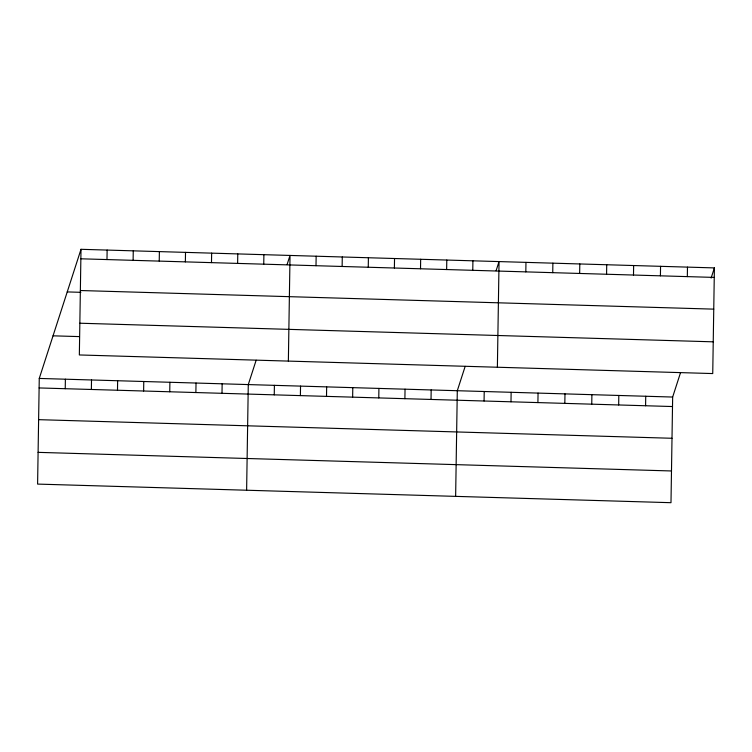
<?xml version="1.0" encoding="UTF-8"?>
<svg xmlns="http://www.w3.org/2000/svg" width="752" height="752" viewBox="0 0 752 752"><rect width="100%" height="100%" fill="white"/><g stroke="black" fill="none" stroke-linecap="round" stroke-linejoin="round"><path stroke-width="1.13" d="M81.009 249.307L79.345 354.953L712.736 373.565L714.4 267.909L81.009 249.307L39.264 378.435L37.6 484.091L670.991 502.693L672.655 397.047L680.522 372.701M65.236 388.699L65.386 379.205M91.368 389.47L91.518 379.976M106.981 259.572L107.132 250.068M117.491 390.241L117.641 380.738M133.113 260.333L133.264 250.839M143.623 391.002L143.773 381.508M159.236 261.104L159.386 251.61M169.745 391.773L169.896 382.279M185.368 261.875L185.518 252.371M195.877 392.544L196.028 383.041M211.491 262.636L211.641 253.142M222 393.305L222.15 383.811M237.623 263.407L237.773 253.913M246.618 490.229L248.282 384.582L256.15 360.227M263.745 264.178L263.896 254.674M274.254 394.847L274.405 385.344M288.364 361.092L290.028 255.445L287.076 264.572M300.386 395.608L300.537 386.114M316 265.71L316.15 256.216M326.509 396.379L326.659 386.885M342.132 266.481L342.282 256.977M352.641 397.15L352.791 387.647M368.254 267.242L368.405 257.748M378.773 397.911L378.914 388.417M394.386 268.013L394.537 258.519M404.896 398.682L405.046 389.188M420.518 268.784L420.659 259.28M431.028 399.453L431.169 389.95M446.641 269.545L446.791 260.051M455.637 496.367L457.301 390.72L465.168 366.374M472.773 270.316L472.914 260.822M484.072 401.004L484.222 391.51M497.382 367.23L499.046 261.583L496.094 270.72M510.993 401.803L511.134 392.3M525.817 271.876L525.968 262.382M537.906 402.593L538.056 393.099M552.739 272.666L552.88 263.172M564.827 403.382L564.978 393.888M579.651 273.455L579.801 263.961M591.749 404.172L591.899 394.678M606.573 274.245L606.723 264.751M618.67 404.961L618.811 395.467M633.494 275.035L633.645 265.541M645.583 405.751L645.733 396.257M660.416 275.824L660.557 266.33M687.328 276.623L687.478 267.12M711.119 278.061L714.4 267.909M80.859 258.801L714.25 277.413M80.361 290.526L713.751 309.138M67.229 291.917L80.859 292.321M79.844 323.219L713.234 341.831M53.035 335.824L79.167 336.595M39.264 378.435L672.655 397.047M39.113 387.938L672.504 406.541M38.615 419.663L672.006 438.275M38.098 452.356L671.489 470.968"/></g></svg>
